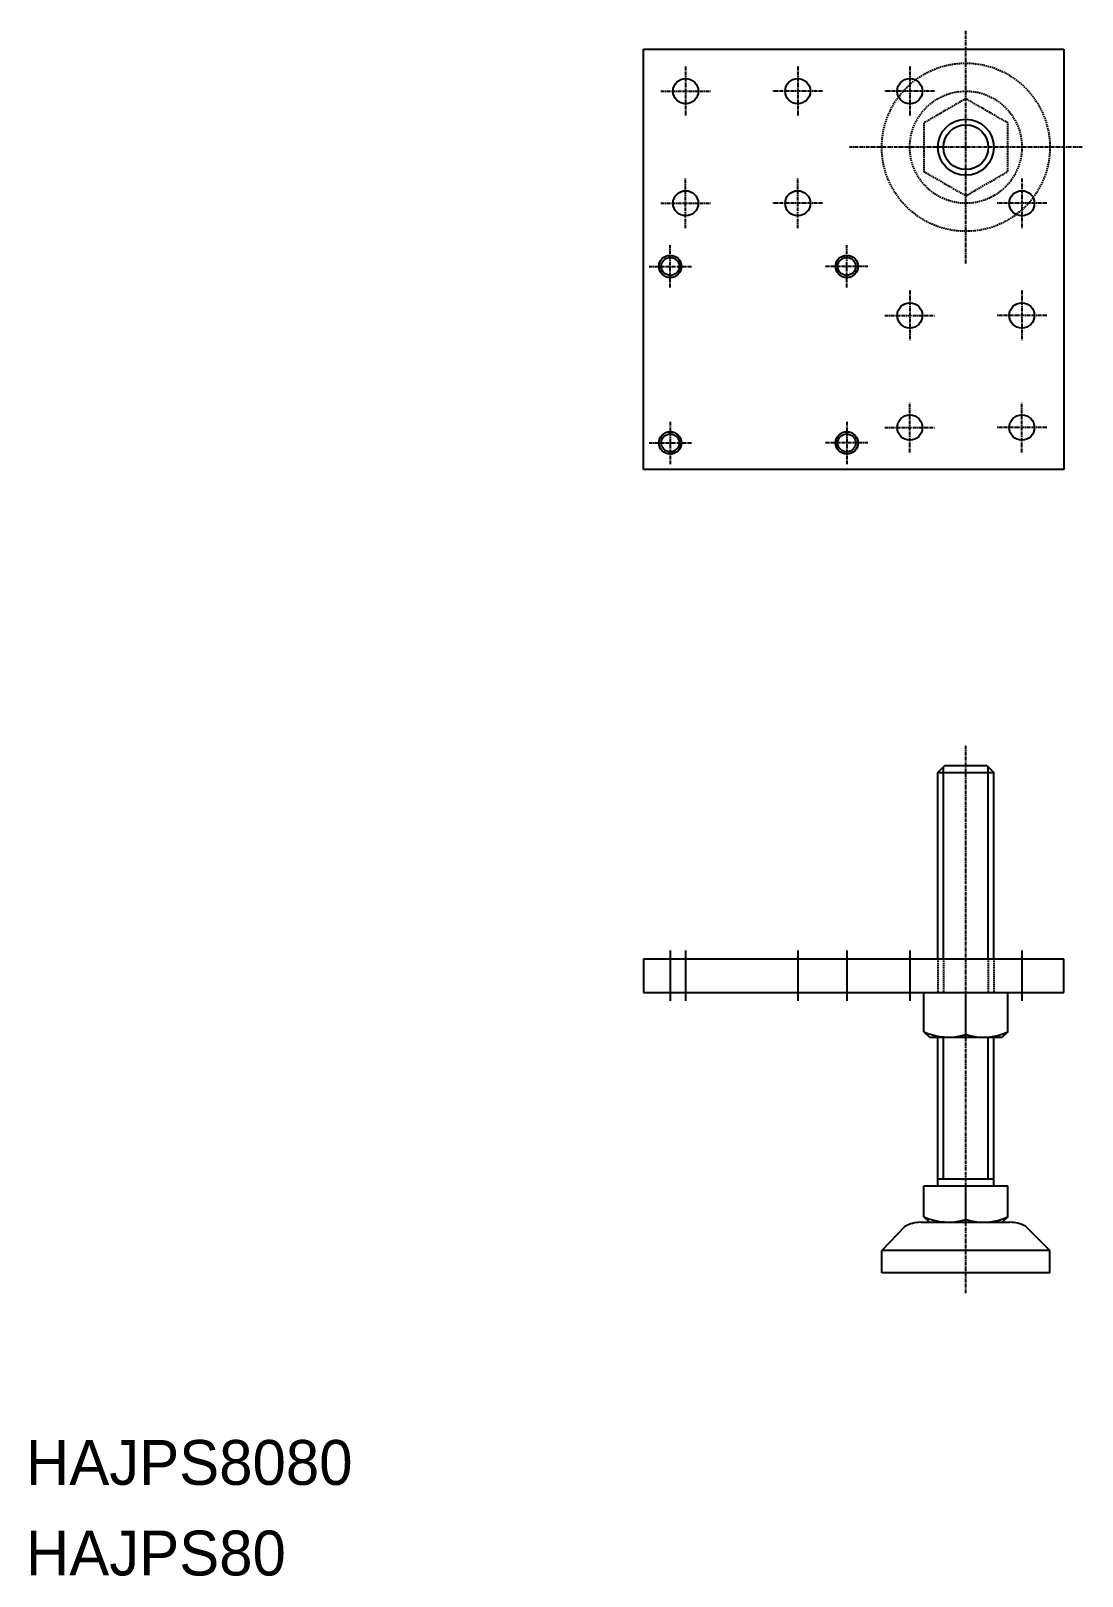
# Model space of a CAD drawing. Extents: x 2 to 377, y 0 to 551.
import ezdxf

# ---------------------------------------------------------------- set-up
doc = ezdxf.new("R2010")
doc.units = 0
doc.linetypes.add('CENTER', pattern=[2, 1.25, -0.25, 0.25, -0.25])
doc.linetypes.add('DASHED', pattern=[0.75, 0.5, -0.25])
doc.layers.get('0').update_dxf_attribs({"linetype": 'CONTINUOUS'})
doc.layers.add('CENTER', color=1, linetype='CENTER')

msp = doc.modelspace()

# ---------------------------------------------------------------- linework, layer by layer
at = {"color": 7, "linetype": 'CONTINUOUS'}
for p, q in [((220.45, 544.49), (370.45, 544.49)), ((220.45, 394.49), (220.45, 544.49)), ((370.45, 544.49), (370.45, 394.49)), ((220.45, 469.49), (220.45, 469.49)), ((220.45, 431.99), (220.45, 431.99)), ((370.45, 394.49), (220.45, 394.49)), ((325.45, 286.47), (327.95, 288.97)), ((327.95, 288.97), (342.95, 288.97)), ((342.95, 288.97), (345.45, 286.47)), ((325.45, 219.97), (325.45, 286.47)), ((325.45, 286.47), (345.45, 286.47)), ((345.45, 219.97), (345.45, 286.47)), ((220.45, 219.97), (370.45, 219.97)), ((220.45, 219.97), (220.45, 207.97)), ((370.45, 207.97), (370.45, 219.97)), ((220.45, 207.97), (370.45, 207.97)), ((320.45, 193.97), (320.45, 207.97)), ((335.45, 191.97), (335.45, 207.97)), ((350.45, 193.97), (350.45, 207.97)), ((320.45, 193.97), (322.45, 191.97)), ((350.45, 193.97), (348.45, 191.97)), ((322.45, 191.97), (348.45, 191.97)), ((325.45, 138.97), (325.45, 191.97)), ((345.45, 138.97), (345.45, 191.97)), ((320.45, 138.97), (350.45, 138.97)), ((320.45, 127.97), (320.45, 138.97)), ((320.45, 127.97), (320.45, 138.97)), ((325.45, 141.47), (345.45, 141.47)), ((335.45, 125.97), (335.45, 138.97)), ((350.45, 127.97), (350.45, 138.97)), ((320.45, 127.97), (322.45, 125.97)), ((320.45, 127.97), (322.45, 125.97)), ((350.45, 127.97), (348.45, 125.97)), ((313.67, 124.48), (305.45, 115.97)), ((319.46, 125.97), (351.14, 125.97)), ((322.45, 125.97), (348.45, 125.97)), ((365.45, 115.97), (356.77, 124.56)), ((305.45, 107.97), (305.45, 115.97)), ((365.45, 115.97), (305.45, 115.97)), ((365.45, 107.97), (365.45, 115.97)), ((365.45, 107.97), (305.45, 107.97))]:
    msp.add_line(p, q, dxfattribs=at)
at = {"color": 3, "linetype": 'DASHED'}
for p, q in [((335.45, 526.81), (320.45, 518.15)), ((350.45, 518.15), (335.45, 526.81)), ((320.45, 518.15), (320.45, 500.82)), ((350.45, 500.82), (350.45, 518.15)), ((320.45, 500.82), (335.45, 492.16)), ((335.45, 492.16), (350.45, 500.82)), ((325.45, 219.97), (325.45, 207.97)), ((327.45, 219.97), (327.45, 207.97)), ((343.45, 219.97), (343.45, 207.97)), ((345.45, 219.97), (345.45, 207.97))]:
    msp.add_line(p, q, dxfattribs=at)
at = {"color": 3, "linetype": 'CONTINUOUS'}
for p, q in [((327.45, 219.97), (327.45, 288.47)), ((343.45, 219.97), (343.45, 288.47)), ((327.45, 141.47), (327.45, 191.97)), ((343.45, 141.47), (343.45, 191.97))]:
    msp.add_line(p, q, dxfattribs=at)
at = {"color": 3, "linetype": 'DASHED'}
for radius in [30, 20]:
    msp.add_circle((335.45, 509.49), radius, dxfattribs=at)
at = {"color": 7, "linetype": 'CONTINUOUS'}
for centre, radius in [((235.45, 529.49), 4.5), ((275.45, 529.49), 4.5), ((315.45, 529.49), 4.5), ((335.45, 509.49), 10), ((235.45, 489.49), 4.5), ((275.45, 489.49), 4.5), ((355.45, 489.49), 4.5), ((229.95, 466.99), 3.2), ((292.95, 466.99), 3.2), ((315.45, 449.49), 4.5), ((355.45, 449.49), 4.5), ((315.45, 409.49), 4.5), ((355.45, 409.49), 4.5), ((229.95, 403.99), 3.2), ((292.95, 403.99), 3.2)]:
    msp.add_circle(centre, radius, dxfattribs=at)
at = {"color": 3, "linetype": 'CONTINUOUS'}
for centre, radius in [((335.45, 509.49), 8), ((229.95, 466.99), 4), ((292.95, 466.99), 4), ((229.95, 403.99), 4), ((292.95, 403.99), 4)]:
    msp.add_circle(centre, radius, dxfattribs=at)
at = {"color": 7, "linetype": 'CONTINUOUS'}
for centre, radius, start, end in [((329.27, 213.34), 21.29, 245.5104, 286.8612), ((341.65, 212.99), 20.96, 252.7984, 294.8299), ((329.27, 147.34), 21.29, 245.5104, 286.8612), ((341.65, 146.99), 20.96, 252.7984, 294.8299), ((319.46, 113.97), 12, 90, 118.8562), ((351.14, 113.97), 12, 62.0157, 90)]:
    msp.add_arc(centre, radius, start, end, dxfattribs=at)
at = {"layer": 'CENTER', "color": 1, "linetype": 'CENTER'}
for p, q in [((335.45, 467.99), (335.45, 550.99)), ((235.45, 538.34), (235.45, 520.63)), ((275.45, 538.34), (275.45, 520.63)), ((315.45, 538.34), (315.45, 520.63)), ((226.59, 529.49), (244.31, 529.49)), ((284.31, 529.49), (266.59, 529.49)), ((324.31, 529.49), (306.59, 529.49)), ((335.45, 491.99), (335.45, 526.98)), ((376.95, 509.49), (293.95, 509.49)), ((352.95, 509.49), (317.95, 509.49)), ((235.45, 480.63), (235.45, 498.34)), ((275.45, 480.63), (275.45, 498.34)), ((355.45, 498.34), (355.45, 480.63)), ((226.59, 489.49), (244.31, 489.49)), ((284.31, 489.49), (266.59, 489.49)), ((364.31, 489.49), (346.59, 489.49)), ((229.95, 459.41), (229.95, 474.56)), ((292.95, 459.41), (292.95, 474.56)), ((222.37, 466.99), (237.52, 466.99)), ((300.52, 466.99), (285.37, 466.99)), ((315.45, 458.34), (315.45, 440.63)), ((355.45, 458.34), (355.45, 440.63)), ((306.59, 449.49), (324.31, 449.49)), ((364.31, 449.49), (346.59, 449.49)), ((315.45, 400.63), (315.45, 418.34)), ((355.45, 400.63), (355.45, 418.34)), ((229.95, 411.56), (229.95, 396.41)), ((292.95, 411.56), (292.95, 396.41)), ((306.59, 409.49), (324.31, 409.49)), ((364.31, 409.49), (346.59, 409.49)), ((222.37, 403.99), (237.52, 403.99)), ((300.52, 403.99), (285.37, 403.99)), ((335.45, 100.67), (335.45, 296.19))]:
    msp.add_line(p, q, dxfattribs=at)
at = {"layer": 'CENTER', "color": 7, "linetype": 'CONTINUOUS'}
for p, q in [((229.95, 222.97), (229.95, 204.97)), ((235.45, 222.97), (235.45, 204.97)), ((275.45, 222.97), (275.45, 204.97)), ((292.95, 222.97), (292.95, 204.97)), ((315.45, 222.97), (315.45, 204.97)), ((355.45, 222.97), (355.45, 204.97))]:
    msp.add_line(p, q, dxfattribs=at)

# ---------------------------------------------------------------- texts
at = {"color": 7, "linetype": 'CONTINUOUS'}
for s, p in [('HAJPS8080', (0, 32.32)), ('HAJPS80', (0, 0))]:
    msp.add_text(s, height=16, dxfattribs=at).set_placement(p)

doc.saveas('drawing.dxf')
